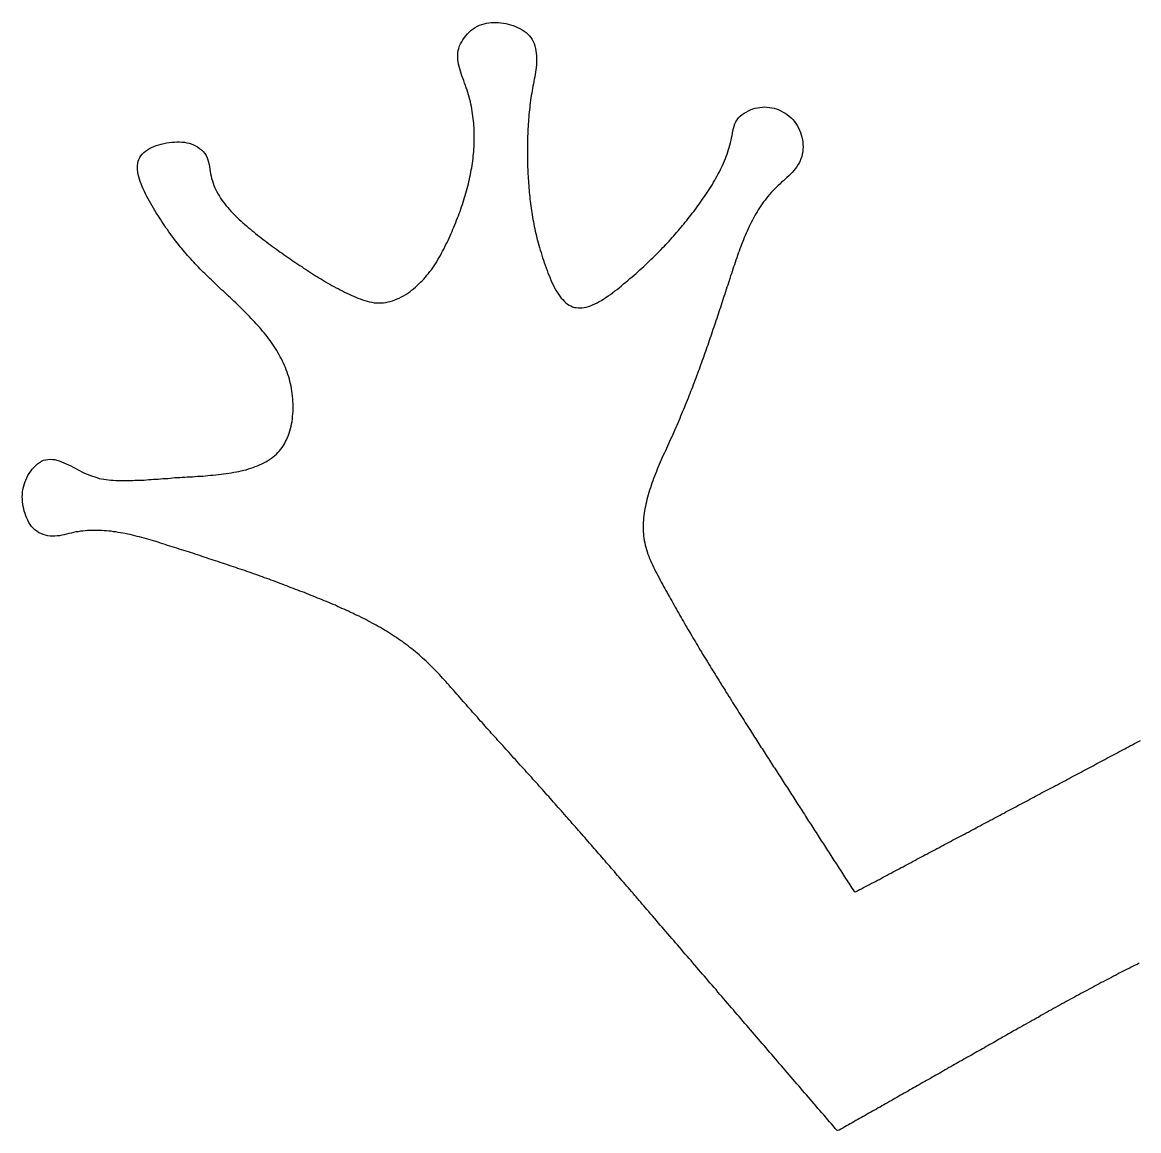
# Model space of a CAD drawing. Extents: x 63 to 788, y 423 to 1014.
# Drawn here: x 507.777 to 512.545, y 823.827 to 828.559 of the extents above; entities that cross this region are included whole.
import ezdxf

# ---------------------------------------------------------------- set-up
doc = ezdxf.new("R2010")
doc.units = 0
doc.header["$MEASUREMENT"] = 0
doc.layers.add('LAYER_1', color=7, linetype='CONTINUOUS')

msp = doc.modelspace()

# ---------------------------------------------------------------- linework, layer by layer
at = {"layer": 'LAYER_1', "color": 7}
msp.add_polyline3d([(512.5474, 824.542, 0), (512.5388, 824.537, 0), (512.5303, 824.533, 0), (512.5218, 824.529, 0), (512.5133, 824.525, 0), (512.5048, 824.52, 0), (512.4964, 824.516, 0), (512.4879, 824.512, 0), (512.4795, 824.508, 0), (512.471, 824.503, 0), (512.4626, 824.499, 0), (512.4541, 824.495, 0), (512.4457, 824.49, 0), (512.4371, 824.486, 0), (512.4286, 824.481, 0), (512.4201, 824.477, 0), (512.4115, 824.473, 0), (512.4029, 824.468, 0), (512.3942, 824.463, 0), (512.3856, 824.459, 0), (512.3769, 824.454, 0), (512.3682, 824.45, 0), (512.3595, 824.445, 0), (512.3507, 824.44, 0), (512.342, 824.436, 0), (512.3332, 824.431, 0), (512.3244, 824.426, 0), (512.3156, 824.421, 0), (512.3068, 824.417, 0), (512.2979, 824.412, 0), (512.289, 824.407, 0), (512.2801, 824.402, 0), (512.2712, 824.397, 0), (512.2623, 824.392, 0), (512.2534, 824.388, 0), (512.2445, 824.383, 0), (512.2355, 824.378, 0), (512.2265, 824.373, 0), (512.2176, 824.368, 0), (512.2086, 824.363, 0), (512.1996, 824.358, 0), (512.1906, 824.353, 0), (512.1815, 824.348, 0), (512.1725, 824.343, 0), (512.1635, 824.338, 0), (512.1544, 824.333, 0), (512.1454, 824.328, 0), (512.1363, 824.323, 0), (512.1272, 824.318, 0), (512.1182, 824.312, 0), (512.1091, 824.307, 0), (512.1, 824.302, 0), (512.0909, 824.297, 0), (512.0818, 824.292, 0), (512.0728, 824.287, 0), (512.0637, 824.282, 0), (512.0546, 824.277, 0), (512.0455, 824.272, 0), (512.0373, 824.267, 0), (512.0294, 824.263, 0), (512.0214, 824.258, 0), (512.0135, 824.254, 0), (512.0055, 824.249, 0), (511.9976, 824.245, 0), (511.9896, 824.24, 0), (511.9816, 824.236, 0), (511.9737, 824.231, 0), (511.9657, 824.227, 0), (511.9578, 824.222, 0), (511.9498, 824.217, 0), (511.9419, 824.213, 0), (511.9339, 824.208, 0), (511.926, 824.204, 0), (511.918, 824.199, 0), (511.91, 824.195, 0), (511.9021, 824.19, 0), (511.8941, 824.186, 0), (511.8862, 824.181, 0), (511.8782, 824.177, 0), (511.8703, 824.172, 0), (511.8623, 824.168, 0), (511.8543, 824.163, 0), (511.8464, 824.159, 0), (511.8384, 824.154, 0), (511.8305, 824.15, 0), (511.8225, 824.145, 0), (511.8146, 824.141, 0), (511.8066, 824.136, 0), (511.7986, 824.132, 0), (511.7907, 824.127, 0), (511.7827, 824.123, 0), (511.7748, 824.118, 0), (511.7668, 824.114, 0), (511.7589, 824.109, 0), (511.7509, 824.105, 0), (511.7429, 824.1, 0), (511.735, 824.096, 0), (511.727, 824.091, 0), (511.7191, 824.086, 0), (511.7111, 824.082, 0), (511.7032, 824.077, 0), (511.6952, 824.073, 0), (511.6872, 824.068, 0), (511.6793, 824.064, 0), (511.6713, 824.059, 0), (511.6634, 824.055, 0), (511.6554, 824.05, 0), (511.6475, 824.046, 0), (511.6395, 824.041, 0), (511.6315, 824.037, 0), (511.6236, 824.032, 0), (511.6156, 824.028, 0), (511.6077, 824.023, 0), (511.5997, 824.019, 0), (511.5918, 824.014, 0), (511.5838, 824.01, 0), (511.5758, 824.005, 0), (511.5679, 824.001, 0), (511.5599, 823.996, 0), (511.552, 823.992, 0), (511.544, 823.987, 0), (511.5361, 823.983, 0), (511.5281, 823.978, 0), (511.5201, 823.974, 0), (511.5122, 823.969, 0), (511.5042, 823.965, 0), (511.4963, 823.96, 0), (511.4883, 823.955, 0), (511.4804, 823.951, 0), (511.4724, 823.946, 0), (511.4644, 823.942, 0), (511.4565, 823.937, 0), (511.4485, 823.933, 0), (511.4406, 823.928, 0), (511.4326, 823.924, 0), (511.4247, 823.919, 0), (511.4167, 823.915, 0), (511.4087, 823.91, 0), (511.4008, 823.906, 0), (511.3928, 823.901, 0), (511.3849, 823.897, 0), (511.3769, 823.892, 0), (511.369, 823.888, 0), (511.361, 823.883, 0), (511.353, 823.879, 0), (511.3451, 823.874, 0), (511.3371, 823.87, 0), (511.3292, 823.865, 0), (511.3212, 823.861, 0), (511.3133, 823.856, 0), (511.3053, 823.852, 0), (511.2973, 823.847, 0), (511.2894, 823.843, 0), (511.2814, 823.838, 0), (511.2735, 823.834, 0), (511.2655, 823.829, 0), (511.2575, 823.827, 0), (511.2493, 823.836, 0), (511.2411, 823.846, 0), (511.2329, 823.856, 0), (511.2246, 823.865, 0), (511.2164, 823.875, 0), (511.2082, 823.884, 0), (511.2, 823.894, 0), (511.1918, 823.903, 0), (511.1836, 823.913, 0), (511.1753, 823.922, 0), (511.1671, 823.932, 0), (511.1589, 823.942, 0), (511.1507, 823.951, 0), (511.1425, 823.961, 0), (511.1343, 823.97, 0), (511.126, 823.98, 0), (511.1178, 823.989, 0), (511.1096, 823.999, 0), (511.1014, 824.008, 0), (511.0932, 824.018, 0), (511.0849, 824.027, 0), (511.0767, 824.037, 0), (511.0685, 824.047, 0), (511.0603, 824.056, 0), (511.0521, 824.066, 0), (511.0439, 824.075, 0), (511.0356, 824.085, 0), (511.0274, 824.094, 0), (511.0192, 824.104, 0), (511.011, 824.113, 0), (511.0028, 824.123, 0), (510.9946, 824.133, 0), (510.9863, 824.142, 0), (510.9781, 824.152, 0), (510.9699, 824.161, 0), (510.9617, 824.171, 0), (510.9535, 824.18, 0), (510.9452, 824.19, 0), (510.937, 824.199, 0), (510.9288, 824.209, 0), (510.9206, 824.218, 0), (510.9124, 824.228, 0), (510.9042, 824.238, 0), (510.8959, 824.247, 0), (510.8877, 824.257, 0), (510.8795, 824.266, 0), (510.8713, 824.276, 0), (510.8631, 824.285, 0), (510.8549, 824.295, 0), (510.8466, 824.304, 0), (510.8384, 824.314, 0), (510.8302, 824.323, 0), (510.822, 824.333, 0), (510.8138, 824.343, 0), (510.8055, 824.352, 0), (510.7973, 824.362, 0), (510.7891, 824.371, 0), (510.7809, 824.381, 0), (510.7727, 824.39, 0), (510.7645, 824.4, 0), (510.7562, 824.409, 0), (510.748, 824.419, 0), (510.7398, 824.429, 0), (510.7316, 824.438, 0), (510.7234, 824.448, 0), (510.7152, 824.457, 0), (510.7069, 824.467, 0), (510.6987, 824.476, 0), (510.6905, 824.486, 0), (510.6823, 824.495, 0), (510.6741, 824.505, 0), (510.6658, 824.514, 0), (510.6576, 824.524, 0), (510.6494, 824.534, 0), (510.6412, 824.543, 0), (510.633, 824.553, 0), (510.6248, 824.562, 0), (510.6165, 824.572, 0), (510.6083, 824.581, 0), (510.6001, 824.591, 0), (510.5919, 824.6, 0), (510.5837, 824.61, 0), (510.5755, 824.62, 0), (510.5672, 824.629, 0), (510.559, 824.639, 0), (510.5508, 824.648, 0), (510.5426, 824.658, 0), (510.5344, 824.667, 0), (510.5261, 824.677, 0), (510.5179, 824.686, 0), (510.5097, 824.696, 0), (510.5015, 824.705, 0), (510.4933, 824.715, 0), (510.4851, 824.725, 0), (510.4768, 824.734, 0), (510.4686, 824.744, 0), (510.4604, 824.753, 0), (510.4522, 824.763, 0), (510.4448, 824.771, 0), (510.4382, 824.779, 0), (510.4315, 824.787, 0), (510.4249, 824.794, 0), (510.4183, 824.802, 0), (510.4117, 824.81, 0), (510.4051, 824.818, 0), (510.3984, 824.825, 0), (510.3918, 824.833, 0), (510.3852, 824.841, 0), (510.3786, 824.848, 0), (510.372, 824.856, 0), (510.3654, 824.864, 0), (510.3587, 824.871, 0), (510.3521, 824.879, 0), (510.3455, 824.887, 0), (510.3389, 824.894, 0), (510.3322, 824.902, 0), (510.3256, 824.91, 0), (510.319, 824.917, 0), (510.3124, 824.925, 0), (510.3057, 824.933, 0), (510.2991, 824.94, 0), (510.2925, 824.948, 0), (510.2858, 824.956, 0), (510.2792, 824.963, 0), (510.2726, 824.971, 0), (510.2659, 824.979, 0), (510.2593, 824.986, 0), (510.2526, 824.994, 0), (510.246, 825.002, 0), (510.2393, 825.009, 0), (510.2327, 825.017, 0), (510.226, 825.025, 0), (510.2194, 825.032, 0), (510.2127, 825.04, 0), (510.2061, 825.048, 0), (510.1994, 825.055, 0), (510.1928, 825.063, 0), (510.1861, 825.07, 0), (510.1794, 825.078, 0), (510.1728, 825.086, 0), (510.1661, 825.093, 0), (510.1594, 825.101, 0), (510.1528, 825.109, 0), (510.1461, 825.116, 0), (510.1394, 825.124, 0), (510.1327, 825.131, 0), (510.126, 825.139, 0), (510.1193, 825.147, 0), (510.1126, 825.154, 0), (510.1059, 825.162, 0), (510.0992, 825.169, 0), (510.0925, 825.177, 0), (510.0858, 825.185, 0), (510.0791, 825.192, 0), (510.0724, 825.2, 0), (510.0657, 825.207, 0), (510.059, 825.215, 0), (510.0523, 825.223, 0), (510.0455, 825.23, 0), (510.0388, 825.238, 0), (510.0321, 825.245, 0), (510.0253, 825.253, 0), (510.0186, 825.26, 0), (510.0118, 825.268, 0), (510.0051, 825.275, 0), (509.9983, 825.283, 0), (509.9916, 825.29, 0), (509.9848, 825.298, 0), (509.9781, 825.306, 0), (509.9713, 825.313, 0), (509.9645, 825.321, 0), (509.9578, 825.328, 0), (509.951, 825.336, 0), (509.9442, 825.343, 0), (509.9374, 825.351, 0), (509.9307, 825.358, 0), (509.9239, 825.366, 0), (509.9171, 825.373, 0), (509.9103, 825.381, 0), (509.9035, 825.388, 0), (509.8967, 825.396, 0), (509.8899, 825.403, 0), (509.8832, 825.411, 0), (509.8764, 825.418, 0), (509.8696, 825.426, 0), (509.8628, 825.433, 0), (509.856, 825.441, 0), (509.8492, 825.448, 0), (509.8424, 825.456, 0), (509.8356, 825.463, 0), (509.8288, 825.471, 0), (509.822, 825.478, 0), (509.8153, 825.486, 0), (509.8085, 825.493, 0), (509.8017, 825.501, 0), (509.7949, 825.508, 0), (509.7881, 825.516, 0), (509.7814, 825.523, 0), (509.7746, 825.531, 0), (509.7678, 825.539, 0), (509.761, 825.546, 0), (509.7543, 825.554, 0), (509.7475, 825.561, 0), (509.7407, 825.569, 0), (509.734, 825.576, 0), (509.7272, 825.584, 0), (509.7205, 825.592, 0), (509.7137, 825.599, 0), (509.707, 825.607, 0), (509.7002, 825.614, 0), (509.6935, 825.622, 0), (509.6868, 825.63, 0), (509.68, 825.637, 0), (509.6733, 825.645, 0), (509.6666, 825.652, 0), (509.6599, 825.66, 0), (509.6532, 825.668, 0), (509.6464, 825.675, 0), (509.6397, 825.683, 0), (509.633, 825.691, 0), (509.6263, 825.698, 0), (509.6196, 825.706, 0), (509.6128, 825.714, 0), (509.6061, 825.721, 0), (509.5993, 825.729, 0), (509.5925, 825.736, 0), (509.5857, 825.744, 0), (509.5788, 825.752, 0), (509.572, 825.759, 0), (509.5651, 825.766, 0), (509.5581, 825.774, 0), (509.5512, 825.781, 0), (509.5441, 825.789, 0), (509.5371, 825.796, 0), (509.53, 825.803, 0), (509.5228, 825.81, 0), (509.5156, 825.817, 0), (509.5084, 825.824, 0), (509.5011, 825.831, 0), (509.4937, 825.838, 0), (509.4862, 825.845, 0), (509.4787, 825.852, 0), (509.4712, 825.858, 0), (509.4635, 825.865, 0), (509.4558, 825.871, 0), (509.448, 825.878, 0), (509.4402, 825.884, 0), (509.4323, 825.89, 0), (509.4243, 825.897, 0), (509.4162, 825.903, 0), (509.4081, 825.909, 0), (509.3999, 825.915, 0), (509.3916, 825.92, 0), (509.3833, 825.926, 0), (509.375, 825.932, 0), (509.3665, 825.937, 0), (509.3581, 825.943, 0), (509.3495, 825.948, 0), (509.3409, 825.954, 0), (509.3323, 825.959, 0), (509.3236, 825.964, 0), (509.3149, 825.969, 0), (509.3061, 825.975, 0), (509.2973, 825.98, 0), (509.2884, 825.985, 0), (509.2795, 825.99, 0), (509.2705, 825.994, 0), (509.2615, 825.999, 0), (509.2525, 826.004, 0), (509.2434, 826.009, 0), (509.2343, 826.013, 0), (509.2252, 826.018, 0), (509.2161, 826.023, 0), (509.2069, 826.027, 0), (509.1976, 826.031, 0), (509.1884, 826.036, 0), (509.1791, 826.04, 0), (509.1698, 826.045, 0), (509.1605, 826.049, 0), (509.1512, 826.053, 0), (509.1418, 826.057, 0), (509.1325, 826.061, 0), (509.1231, 826.065, 0), (509.1137, 826.07, 0), (509.1043, 826.074, 0), (509.0949, 826.078, 0), (509.0854, 826.082, 0), (509.076, 826.086, 0), (509.0665, 826.089, 0), (509.0571, 826.093, 0), (509.0476, 826.097, 0), (509.0382, 826.101, 0), (509.0287, 826.105, 0), (509.0193, 826.109, 0), (509.0098, 826.112, 0), (509.0004, 826.116, 0), (508.991, 826.12, 0), (508.9815, 826.124, 0), (508.9721, 826.127, 0), (508.9626, 826.131, 0), (508.9532, 826.135, 0), (508.9438, 826.138, 0), (508.9343, 826.142, 0), (508.9249, 826.145, 0), (508.9155, 826.149, 0), (508.906, 826.153, 0), (508.8966, 826.156, 0), (508.8872, 826.16, 0), (508.8777, 826.163, 0), (508.8683, 826.167, 0), (508.8589, 826.17, 0), (508.8494, 826.174, 0), (508.84, 826.177, 0), (508.8305, 826.181, 0), (508.8211, 826.184, 0), (508.8116, 826.187, 0), (508.8022, 826.191, 0), (508.7927, 826.194, 0), (508.7833, 826.198, 0), (508.7738, 826.201, 0), (508.7643, 826.204, 0), (508.7548, 826.208, 0), (508.7454, 826.211, 0), (508.7359, 826.214, 0), (508.7264, 826.218, 0), (508.7169, 826.221, 0), (508.7074, 826.224, 0), (508.6978, 826.227, 0), (508.6883, 826.231, 0), (508.6788, 826.234, 0), (508.6692, 826.237, 0), (508.6597, 826.24, 0), (508.6501, 826.244, 0), (508.6405, 826.247, 0), (508.631, 826.25, 0), (508.6214, 826.253, 0), (508.6118, 826.257, 0), (508.6022, 826.26, 0), (508.5925, 826.263, 0), (508.5829, 826.266, 0), (508.5732, 826.269, 0), (508.5636, 826.273, 0), (508.5539, 826.276, 0), (508.5442, 826.279, 0), (508.5345, 826.282, 0), (508.5248, 826.285, 0), (508.5151, 826.288, 0), (508.5054, 826.292, 0), (508.4956, 826.295, 0), (508.4858, 826.298, 0), (508.4761, 826.301, 0), (508.4663, 826.304, 0), (508.4564, 826.307, 0), (508.4466, 826.31, 0), (508.4368, 826.314, 0), (508.4269, 826.317, 0), (508.417, 826.32, 0), (508.4071, 826.323, 0), (508.3972, 826.326, 0), (508.3873, 826.329, 0), (508.3773, 826.332, 0), (508.3674, 826.336, 0), (508.3574, 826.339, 0), (508.3474, 826.342, 0), (508.3374, 826.345, 0), (508.3274, 826.348, 0), (508.3173, 826.351, 0), (508.3073, 826.354, 0), (508.2972, 826.356, 0), (508.2872, 826.359, 0), (508.2771, 826.362, 0), (508.2671, 826.364, 0), (508.257, 826.367, 0), (508.2469, 826.369, 0), (508.2368, 826.372, 0), (508.2267, 826.374, 0), (508.2166, 826.376, 0), (508.2065, 826.378, 0), (508.1964, 826.38, 0), (508.1863, 826.381, 0), (508.1762, 826.383, 0), (508.1661, 826.384, 0), (508.1561, 826.386, 0), (508.146, 826.387, 0), (508.1359, 826.388, 0), (508.1258, 826.388, 0), (508.1157, 826.389, 0), (508.1057, 826.39, 0), (508.0956, 826.39, 0), (508.0855, 826.39, 0), (508.0755, 826.39, 0), (508.0655, 826.389, 0), (508.0554, 826.389, 0), (508.0454, 826.388, 0), (508.0354, 826.387, 0), (508.0254, 826.386, 0), (508.0155, 826.384, 0), (508.0055, 826.383, 0), (507.9955, 826.381, 0), (507.9856, 826.378, 0), (507.9757, 826.376, 0), (507.9658, 826.374, 0), (507.9558, 826.371, 0), (507.9459, 826.369, 0), (507.9359, 826.367, 0), (507.9259, 826.366, 0), (507.9158, 826.365, 0), (507.9056, 826.365, 0), (507.8954, 826.365, 0), (507.8852, 826.367, 0), (507.8751, 826.369, 0), (507.8652, 826.372, 0), (507.8556, 826.376, 0), (507.8465, 826.38, 0), (507.8379, 826.386, 0), (507.8299, 826.392, 0), (507.8227, 826.399, 0), (507.8161, 826.407, 0), (507.8101, 826.415, 0), (507.8047, 826.424, 0), (507.7999, 826.433, 0), (507.7955, 826.442, 0), (507.7916, 826.452, 0), (507.7881, 826.462, 0), (507.785, 826.472, 0), (507.7824, 826.482, 0), (507.7803, 826.492, 0), (507.7786, 826.502, 0), (507.7774, 826.512, 0), (507.7767, 826.523, 0), (507.7766, 826.533, 0), (507.7769, 826.543, 0), (507.7779, 826.553, 0), (507.7793, 826.564, 0), (507.7814, 826.574, 0), (507.784, 826.584, 0), (507.7873, 826.594, 0), (507.7912, 826.604, 0), (507.7957, 826.614, 0), (507.8007, 826.624, 0), (507.8064, 826.633, 0), (507.8126, 826.643, 0), (507.8193, 826.651, 0), (507.8264, 826.659, 0), (507.8339, 826.667, 0), (507.8419, 826.674, 0), (507.8501, 826.68, 0), (507.8587, 826.685, 0), (507.8676, 826.689, 0), (507.8767, 826.691, 0), (507.886, 826.693, 0), (507.8954, 826.694, 0), (507.9051, 826.693, 0), (507.9148, 826.692, 0), (507.9246, 826.689, 0), (507.9345, 826.687, 0), (507.9444, 826.683, 0), (507.9543, 826.679, 0), (507.9642, 826.674, 0), (507.974, 826.67, 0), (507.9838, 826.665, 0), (507.9934, 826.66, 0), (508.0029, 826.655, 0), (508.0123, 826.65, 0), (508.0215, 826.645, 0), (508.0307, 826.64, 0), (508.0398, 826.636, 0), (508.049, 826.632, 0), (508.0581, 826.628, 0), (508.0673, 826.624, 0), (508.0766, 826.621, 0), (508.086, 826.618, 0), (508.0955, 826.615, 0), (508.1052, 826.612, 0), (508.115, 826.61, 0), (508.1249, 826.609, 0), (508.1348, 826.607, 0), (508.1449, 826.606, 0), (508.1551, 826.605, 0), (508.1653, 826.604, 0), (508.1755, 826.603, 0), (508.1858, 826.603, 0), (508.1961, 826.603, 0), (508.2064, 826.603, 0), (508.2167, 826.603, 0), (508.227, 826.603, 0), (508.2372, 826.603, 0), (508.2474, 826.603, 0), (508.2575, 826.604, 0), (508.2676, 826.604, 0), (508.2776, 826.604, 0), (508.2876, 826.605, 0), (508.2976, 826.605, 0), (508.3076, 826.606, 0), (508.3175, 826.607, 0), (508.3274, 826.607, 0), (508.3374, 826.608, 0), (508.3473, 826.609, 0), (508.3573, 826.609, 0), (508.3673, 826.61, 0), (508.3773, 826.611, 0), (508.3874, 826.612, 0), (508.3975, 826.612, 0), (508.4077, 826.613, 0), (508.4179, 826.614, 0), (508.4282, 826.615, 0), (508.4386, 826.615, 0), (508.4491, 826.616, 0), (508.4597, 826.617, 0), (508.4704, 826.617, 0), (508.4811, 826.618, 0), (508.492, 826.619, 0), (508.5029, 826.619, 0), (508.514, 826.62, 0), (508.525, 826.621, 0), (508.5361, 826.622, 0), (508.5473, 826.622, 0), (508.5585, 826.623, 0), (508.5696, 826.624, 0), (508.5808, 826.625, 0), (508.592, 826.626, 0), (508.6032, 826.627, 0), (508.6143, 826.628, 0), (508.6255, 826.63, 0), (508.6365, 826.631, 0), (508.6475, 826.633, 0), (508.6585, 826.634, 0), (508.6693, 826.636, 0), (508.6801, 826.638, 0), (508.6908, 826.64, 0), (508.7014, 826.642, 0), (508.7118, 826.644, 0), (508.7222, 826.647, 0), (508.7324, 826.649, 0), (508.7424, 826.652, 0), (508.7523, 826.655, 0), (508.762, 826.659, 0), (508.7716, 826.662, 0), (508.7809, 826.666, 0), (508.7901, 826.67, 0), (508.799, 826.674, 0), (508.8078, 826.678, 0), (508.8162, 826.683, 0), (508.8245, 826.687, 0), (508.8325, 826.693, 0), (508.8403, 826.698, 0), (508.8477, 826.704, 0), (508.8549, 826.71, 0), (508.8618, 826.716, 0), (508.8684, 826.722, 0), (508.8747, 826.729, 0), (508.8807, 826.737, 0), (508.8863, 826.744, 0), (508.8916, 826.752, 0), (508.8966, 826.76, 0), (508.9012, 826.769, 0), (508.9055, 826.777, 0), (508.9095, 826.786, 0), (508.9132, 826.796, 0), (508.9165, 826.805, 0), (508.9196, 826.815, 0), (508.9223, 826.825, 0), (508.9247, 826.835, 0), (508.9268, 826.845, 0), (508.9286, 826.855, 0), (508.9302, 826.866, 0), (508.9314, 826.876, 0), (508.9323, 826.887, 0), (508.933, 826.898, 0), (508.9334, 826.909, 0), (508.9335, 826.919, 0), (508.9333, 826.93, 0), (508.9328, 826.941, 0), (508.9321, 826.952, 0), (508.9312, 826.963, 0), (508.9299, 826.974, 0), (508.9284, 826.984, 0), (508.9267, 826.995, 0), (508.9247, 827.005, 0), (508.9225, 827.016, 0), (508.92, 827.026, 0), (508.9173, 827.036, 0), (508.9144, 827.046, 0), (508.9112, 827.056, 0), (508.9078, 827.066, 0), (508.9042, 827.075, 0), (508.9004, 827.085, 0), (508.8964, 827.094, 0), (508.8923, 827.104, 0), (508.8879, 827.113, 0), (508.8833, 827.122, 0), (508.8786, 827.131, 0), (508.8737, 827.14, 0), (508.8686, 827.149, 0), (508.8633, 827.158, 0), (508.8579, 827.167, 0), (508.8524, 827.175, 0), (508.8467, 827.184, 0), (508.8408, 827.192, 0), (508.8349, 827.201, 0), (508.8287, 827.209, 0), (508.8225, 827.217, 0), (508.8162, 827.225, 0), (508.8097, 827.233, 0), (508.8032, 827.241, 0), (508.7965, 827.249, 0), (508.7897, 827.257, 0), (508.7829, 827.265, 0), (508.7759, 827.272, 0), (508.7689, 827.28, 0), (508.7618, 827.288, 0), (508.7547, 827.295, 0), (508.7475, 827.303, 0), (508.7402, 827.31, 0), (508.7329, 827.318, 0), (508.7255, 827.325, 0), (508.7181, 827.332, 0), (508.7106, 827.34, 0), (508.7032, 827.347, 0), (508.6956, 827.354, 0), (508.6881, 827.361, 0), (508.6806, 827.368, 0), (508.6731, 827.375, 0), (508.6655, 827.383, 0), (508.658, 827.39, 0), (508.6504, 827.397, 0), (508.6429, 827.404, 0), (508.6354, 827.411, 0), (508.628, 827.417, 0), (508.6205, 827.424, 0), (508.6131, 827.431, 0), (508.6058, 827.438, 0), (508.5985, 827.445, 0), (508.5912, 827.452, 0), (508.584, 827.459, 0), (508.5769, 827.466, 0), (508.5698, 827.473, 0), (508.5628, 827.48, 0), (508.5558, 827.486, 0), (508.5489, 827.493, 0), (508.542, 827.5, 0), (508.5353, 827.507, 0), (508.5285, 827.514, 0), (508.5218, 827.521, 0), (508.5152, 827.528, 0), (508.5086, 827.535, 0), (508.502, 827.542, 0), (508.4955, 827.55, 0), (508.489, 827.557, 0), (508.4826, 827.564, 0), (508.4762, 827.571, 0), (508.4699, 827.579, 0), (508.4636, 827.586, 0), (508.4573, 827.594, 0), (508.4511, 827.601, 0), (508.4449, 827.609, 0), (508.4387, 827.617, 0), (508.4325, 827.624, 0), (508.4264, 827.632, 0), (508.4204, 827.64, 0), (508.4143, 827.649, 0), (508.4083, 827.657, 0), (508.4023, 827.665, 0), (508.3963, 827.674, 0), (508.3903, 827.682, 0), (508.3844, 827.691, 0), (508.3784, 827.7, 0), (508.3725, 827.709, 0), (508.3666, 827.718, 0), (508.3608, 827.727, 0), (508.3549, 827.736, 0), (508.349, 827.746, 0), (508.3432, 827.755, 0), (508.3374, 827.765, 0), (508.3315, 827.775, 0), (508.3257, 827.785, 0), (508.3199, 827.795, 0), (508.3142, 827.806, 0), (508.3086, 827.816, 0), (508.3031, 827.827, 0), (508.2979, 827.837, 0), (508.2929, 827.848, 0), (508.2882, 827.858, 0), (508.2839, 827.869, 0), (508.28, 827.879, 0), (508.2766, 827.89, 0), (508.2737, 827.9, 0), (508.2713, 827.91, 0), (508.2695, 827.92, 0), (508.2684, 827.93, 0), (508.268, 827.939, 0), (508.2683, 827.948, 0), (508.2695, 827.957, 0), (508.2715, 827.966, 0), (508.2744, 827.974, 0), (508.2782, 827.982, 0), (508.2831, 827.989, 0), (508.2888, 827.996, 0), (508.2954, 828.003, 0), (508.3028, 828.009, 0), (508.3109, 828.014, 0), (508.3196, 828.02, 0), (508.3289, 828.024, 0), (508.3386, 828.029, 0), (508.3488, 828.033, 0), (508.3594, 828.036, 0), (508.3702, 828.039, 0), (508.3813, 828.042, 0), (508.3924, 828.044, 0), (508.4037, 828.046, 0), (508.4149, 828.047, 0), (508.4261, 828.048, 0), (508.4371, 828.049, 0), (508.4479, 828.049, 0), (508.4584, 828.048, 0), (508.4687, 828.047, 0), (508.4788, 828.045, 0), (508.4886, 828.043, 0), (508.4982, 828.04, 0), (508.5075, 828.036, 0), (508.5166, 828.032, 0), (508.5254, 828.027, 0), (508.5338, 828.021, 0), (508.5418, 828.014, 0), (508.5491, 828.007, 0), (508.5556, 827.999, 0), (508.5613, 827.99, 0), (508.5659, 827.981, 0), (508.5696, 827.972, 0), (508.5723, 827.962, 0), (508.5745, 827.952, 0), (508.5762, 827.942, 0), (508.5777, 827.932, 0), (508.5792, 827.922, 0), (508.5809, 827.912, 0), (508.5829, 827.902, 0), (508.5854, 827.892, 0), (508.5883, 827.882, 0), (508.5915, 827.872, 0), (508.5952, 827.863, 0), (508.5992, 827.853, 0), (508.6035, 827.844, 0), (508.6081, 827.835, 0), (508.613, 827.826, 0), (508.6182, 827.817, 0), (508.6236, 827.809, 0), (508.6293, 827.8, 0), (508.6352, 827.792, 0), (508.6412, 827.784, 0), (508.6475, 827.776, 0), (508.654, 827.768, 0), (508.6606, 827.761, 0), (508.6674, 827.753, 0), (508.6743, 827.746, 0), (508.6814, 827.738, 0), (508.6886, 827.731, 0), (508.6959, 827.724, 0), (508.7033, 827.717, 0), (508.7108, 827.71, 0), (508.7184, 827.703, 0), (508.7261, 827.697, 0), (508.7338, 827.69, 0), (508.7416, 827.683, 0), (508.7495, 827.677, 0), (508.7574, 827.67, 0), (508.7653, 827.664, 0), (508.7732, 827.658, 0), (508.7812, 827.651, 0), (508.7892, 827.645, 0), (508.7972, 827.639, 0), (508.8052, 827.632, 0), (508.8133, 827.626, 0), (508.8214, 827.62, 0), (508.8296, 827.614, 0), (508.8377, 827.608, 0), (508.8459, 827.602, 0), (508.8541, 827.596, 0), (508.8623, 827.59, 0), (508.8705, 827.584, 0), (508.8787, 827.578, 0), (508.887, 827.573, 0), (508.8952, 827.567, 0), (508.9035, 827.561, 0), (508.9118, 827.555, 0), (508.9201, 827.549, 0), (508.9284, 827.544, 0), (508.9367, 827.538, 0), (508.945, 827.532, 0), (508.9533, 827.527, 0), (508.9617, 827.521, 0), (508.97, 827.516, 0), (508.9784, 827.51, 0), (508.9867, 827.505, 0), (508.9952, 827.499, 0), (509.0036, 827.494, 0), (509.0121, 827.488, 0), (509.0205, 827.483, 0), (509.0291, 827.477, 0), (509.0376, 827.472, 0), (509.0462, 827.467, 0), (509.0549, 827.462, 0), (509.0635, 827.457, 0), (509.0723, 827.451, 0), (509.0811, 827.446, 0), (509.0899, 827.441, 0), (509.0988, 827.436, 0), (509.1077, 827.431, 0), (509.1167, 827.426, 0), (509.1258, 827.422, 0), (509.1349, 827.417, 0), (509.1441, 827.412, 0), (509.1533, 827.407, 0), (509.1627, 827.403, 0), (509.1721, 827.398, 0), (509.1816, 827.394, 0), (509.1911, 827.39, 0), (509.2008, 827.385, 0), (509.2104, 827.381, 0), (509.2202, 827.378, 0), (509.2299, 827.374, 0), (509.2398, 827.371, 0), (509.2496, 827.368, 0), (509.2595, 827.366, 0), (509.2694, 827.364, 0), (509.2793, 827.362, 0), (509.2892, 827.361, 0), (509.2992, 827.361, 0), (509.3091, 827.361, 0), (509.319, 827.362, 0), (509.3289, 827.363, 0), (509.3388, 827.365, 0), (509.3486, 827.367, 0), (509.3583, 827.37, 0), (509.368, 827.374, 0), (509.3775, 827.378, 0), (509.3869, 827.382, 0), (509.3962, 827.387, 0), (509.4053, 827.392, 0), (509.4142, 827.397, 0), (509.4229, 827.403, 0), (509.4315, 827.409, 0), (509.4397, 827.415, 0), (509.4478, 827.421, 0), (509.4557, 827.428, 0), (509.4633, 827.435, 0), (509.4708, 827.442, 0), (509.478, 827.449, 0), (509.4851, 827.456, 0), (509.492, 827.463, 0), (509.4987, 827.471, 0), (509.5052, 827.479, 0), (509.5116, 827.487, 0), (509.5178, 827.495, 0), (509.5238, 827.503, 0), (509.5297, 827.511, 0), (509.5355, 827.52, 0), (509.5411, 827.528, 0), (509.5466, 827.537, 0), (509.5519, 827.546, 0), (509.5571, 827.555, 0), (509.5622, 827.564, 0), (509.5672, 827.573, 0), (509.5721, 827.582, 0), (509.5769, 827.591, 0), (509.5816, 827.6, 0), (509.5861, 827.61, 0), (509.5907, 827.619, 0), (509.5951, 827.628, 0), (509.5994, 827.638, 0), (509.6037, 827.647, 0), (509.6079, 827.657, 0), (509.6121, 827.666, 0), (509.6162, 827.676, 0), (509.6202, 827.685, 0), (509.6242, 827.695, 0), (509.6281, 827.704, 0), (509.6319, 827.714, 0), (509.6357, 827.724, 0), (509.6393, 827.733, 0), (509.643, 827.743, 0), (509.6465, 827.752, 0), (509.6499, 827.762, 0), (509.6533, 827.772, 0), (509.6566, 827.781, 0), (509.6598, 827.791, 0), (509.6629, 827.801, 0), (509.6659, 827.811, 0), (509.6688, 827.82, 0), (509.6717, 827.83, 0), (509.6744, 827.84, 0), (509.677, 827.85, 0), (509.6796, 827.859, 0), (509.6821, 827.869, 0), (509.6844, 827.879, 0), (509.6866, 827.889, 0), (509.6888, 827.899, 0), (509.6908, 827.909, 0), (509.6928, 827.919, 0), (509.6946, 827.929, 0), (509.6963, 827.938, 0), (509.6979, 827.948, 0), (509.6993, 827.958, 0), (509.7007, 827.968, 0), (509.7019, 827.978, 0), (509.7031, 827.988, 0), (509.7041, 827.998, 0), (509.7049, 828.008, 0), (509.7057, 828.018, 0), (509.7063, 828.028, 0), (509.7068, 828.038, 0), (509.7071, 828.048, 0), (509.7073, 828.058, 0), (509.7074, 828.068, 0), (509.7074, 828.078, 0), (509.7071, 828.089, 0), (509.7068, 828.099, 0), (509.7063, 828.109, 0), (509.7056, 828.119, 0), (509.7048, 828.129, 0), (509.7039, 828.139, 0), (509.7028, 828.149, 0), (509.7015, 828.159, 0), (509.7001, 828.169, 0), (509.6985, 828.179, 0), (509.6967, 828.189, 0), (509.6948, 828.2, 0), (509.6927, 828.21, 0), (509.6904, 828.22, 0), (509.6879, 828.23, 0), (509.6853, 828.24, 0), (509.6825, 828.25, 0), (509.6795, 828.26, 0), (509.6763, 828.27, 0), (509.6729, 828.28, 0), (509.6694, 828.29, 0), (509.6657, 828.3, 0), (509.662, 828.31, 0), (509.6583, 828.32, 0), (509.6547, 828.33, 0), (509.6513, 828.34, 0), (509.648, 828.35, 0), (509.645, 828.36, 0), (509.6424, 828.37, 0), (509.6402, 828.38, 0), (509.6384, 828.39, 0), (509.6372, 828.4, 0), (509.6366, 828.409, 0), (509.6366, 828.419, 0), (509.6374, 828.429, 0), (509.639, 828.439, 0), (509.6414, 828.448, 0), (509.6446, 828.458, 0), (509.6486, 828.467, 0), (509.6534, 828.476, 0), (509.6588, 828.485, 0), (509.6648, 828.494, 0), (509.6714, 828.502, 0), (509.6785, 828.51, 0), (509.6862, 828.518, 0), (509.6942, 828.525, 0), (509.7027, 828.531, 0), (509.7115, 828.537, 0), (509.7206, 828.542, 0), (509.73, 828.547, 0), (509.7396, 828.55, 0), (509.7494, 828.553, 0), (509.7593, 828.556, 0), (509.7694, 828.557, 0), (509.7796, 828.559, 0), (509.7899, 828.559, 0), (509.8003, 828.559, 0), (509.8107, 828.558, 0), (509.8212, 828.557, 0), (509.8316, 828.556, 0), (509.842, 828.554, 0), (509.8523, 828.551, 0), (509.8625, 828.548, 0), (509.8727, 828.545, 0), (509.8826, 828.541, 0), (509.8924, 828.537, 0), (509.902, 828.532, 0), (509.9112, 828.527, 0), (509.92, 828.522, 0), (509.9282, 828.516, 0), (509.9359, 828.509, 0), (509.9429, 828.502, 0), (509.9492, 828.494, 0), (509.9546, 828.486, 0), (509.9592, 828.477, 0), (509.9631, 828.468, 0), (509.9663, 828.458, 0), (509.9688, 828.448, 0), (509.9707, 828.438, 0), (509.9721, 828.428, 0), (509.973, 828.417, 0), (509.9734, 828.407, 0), (509.9734, 828.396, 0), (509.9731, 828.386, 0), (509.9724, 828.376, 0), (509.9715, 828.366, 0), (509.9703, 828.356, 0), (509.9688, 828.346, 0), (509.9673, 828.336, 0), (509.9655, 828.326, 0), (509.9637, 828.316, 0), (509.9618, 828.306, 0), (509.9599, 828.296, 0), (509.9579, 828.286, 0), (509.9561, 828.276, 0), (509.9543, 828.266, 0), (509.9526, 828.256, 0), (509.9509, 828.246, 0), (509.9494, 828.236, 0), (509.9479, 828.226, 0), (509.9465, 828.216, 0), (509.9452, 828.206, 0), (509.944, 828.195, 0), (509.9429, 828.185, 0), (509.9418, 828.175, 0), (509.9408, 828.165, 0), (509.9398, 828.155, 0), (509.939, 828.144, 0), (509.9382, 828.134, 0), (509.9375, 828.124, 0), (509.9368, 828.114, 0), (509.9362, 828.104, 0), (509.9357, 828.093, 0), (509.9353, 828.083, 0), (509.9349, 828.073, 0), (509.9346, 828.063, 0), (509.9343, 828.052, 0), (509.9341, 828.042, 0), (509.934, 828.032, 0), (509.9339, 828.022, 0), (509.9339, 828.012, 0), (509.9339, 828.002, 0), (509.934, 827.991, 0), (509.9341, 827.981, 0), (509.9343, 827.971, 0), (509.9345, 827.961, 0), (509.9348, 827.951, 0), (509.9352, 827.941, 0), (509.9356, 827.931, 0), (509.936, 827.921, 0), (509.9365, 827.911, 0), (509.937, 827.902, 0), (509.9376, 827.892, 0), (509.9382, 827.882, 0), (509.9388, 827.872, 0), (509.9396, 827.862, 0), (509.9403, 827.853, 0), (509.9411, 827.843, 0), (509.942, 827.833, 0), (509.9429, 827.824, 0), (509.9439, 827.814, 0), (509.945, 827.804, 0), (509.9461, 827.795, 0), (509.9473, 827.785, 0), (509.9486, 827.776, 0), (509.9499, 827.766, 0), (509.9513, 827.756, 0), (509.9528, 827.747, 0), (509.9544, 827.737, 0), (509.9561, 827.727, 0), (509.9578, 827.717, 0), (509.9596, 827.708, 0), (509.9615, 827.698, 0), (509.9635, 827.688, 0), (509.9656, 827.678, 0), (509.9678, 827.668, 0), (509.9701, 827.658, 0), (509.9725, 827.648, 0), (509.975, 827.638, 0), (509.9776, 827.628, 0), (509.9803, 827.617, 0), (509.9831, 827.607, 0), (509.9861, 827.597, 0), (509.9891, 827.586, 0), (509.9923, 827.576, 0), (509.9956, 827.565, 0), (509.999, 827.554, 0), (510.0025, 827.543, 0), (510.0061, 827.533, 0), (510.0099, 827.522, 0), (510.0138, 827.511, 0), (510.0179, 827.499, 0), (510.0221, 827.488, 0), (510.0264, 827.478, 0), (510.0309, 827.467, 0), (510.0356, 827.456, 0), (510.0404, 827.446, 0), (510.0454, 827.436, 0), (510.0505, 827.426, 0), (510.0558, 827.416, 0), (510.0613, 827.407, 0), (510.067, 827.398, 0), (510.0729, 827.39, 0), (510.0789, 827.382, 0), (510.0852, 827.375, 0), (510.0917, 827.368, 0), (510.0983, 827.362, 0), (510.1052, 827.356, 0), (510.1123, 827.352, 0), (510.1196, 827.348, 0), (510.1271, 827.345, 0), (510.1348, 827.342, 0), (510.1428, 827.341, 0), (510.151, 827.34, 0), (510.1594, 827.34, 0), (510.1679, 827.34, 0), (510.1766, 827.342, 0), (510.1855, 827.343, 0), (510.1944, 827.346, 0), (510.2035, 827.349, 0), (510.2128, 827.353, 0), (510.2221, 827.357, 0), (510.2315, 827.362, 0), (510.2409, 827.367, 0), (510.2504, 827.372, 0), (510.26, 827.378, 0), (510.2695, 827.384, 0), (510.2791, 827.391, 0), (510.2887, 827.397, 0), (510.2982, 827.404, 0), (510.3077, 827.412, 0), (510.3172, 827.419, 0), (510.3266, 827.426, 0), (510.336, 827.434, 0), (510.3452, 827.442, 0), (510.3543, 827.449, 0), (510.3634, 827.457, 0), (510.3723, 827.465, 0), (510.3811, 827.472, 0), (510.3897, 827.48, 0), (510.3982, 827.487, 0), (510.4066, 827.495, 0), (510.4148, 827.502, 0), (510.423, 827.51, 0), (510.431, 827.517, 0), (510.4389, 827.524, 0), (510.4467, 827.532, 0), (510.4544, 827.539, 0), (510.462, 827.546, 0), (510.4695, 827.553, 0), (510.4769, 827.561, 0), (510.4842, 827.568, 0), (510.4914, 827.575, 0), (510.4985, 827.582, 0), (510.5055, 827.589, 0), (510.5125, 827.597, 0), (510.5193, 827.604, 0), (510.5261, 827.611, 0), (510.5328, 827.618, 0), (510.5395, 827.625, 0), (510.5461, 827.633, 0), (510.5526, 827.64, 0), (510.559, 827.647, 0), (510.5654, 827.654, 0), (510.5717, 827.662, 0), (510.578, 827.669, 0), (510.5842, 827.676, 0), (510.5904, 827.684, 0), (510.5966, 827.691, 0), (510.6026, 827.698, 0), (510.6087, 827.706, 0), (510.6147, 827.713, 0), (510.6207, 827.721, 0), (510.6267, 827.729, 0), (510.6326, 827.736, 0), (510.6385, 827.744, 0), (510.6444, 827.752, 0), (510.6503, 827.759, 0), (510.6561, 827.767, 0), (510.662, 827.775, 0), (510.6678, 827.783, 0), (510.6736, 827.791, 0), (510.6794, 827.8, 0), (510.6852, 827.808, 0), (510.6909, 827.816, 0), (510.6966, 827.824, 0), (510.7022, 827.833, 0), (510.7078, 827.841, 0), (510.7133, 827.85, 0), (510.7187, 827.858, 0), (510.7241, 827.867, 0), (510.7294, 827.876, 0), (510.7346, 827.885, 0), (510.7397, 827.894, 0), (510.7446, 827.903, 0), (510.7495, 827.912, 0), (510.7542, 827.921, 0), (510.7589, 827.93, 0), (510.7634, 827.939, 0), (510.7677, 827.948, 0), (510.7719, 827.958, 0), (510.776, 827.967, 0), (510.7798, 827.977, 0), (510.7836, 827.986, 0), (510.7871, 827.996, 0), (510.7905, 828.006, 0), (510.7936, 828.016, 0), (510.7966, 828.025, 0), (510.7994, 828.035, 0), (510.802, 828.045, 0), (510.8043, 828.056, 0), (510.8065, 828.066, 0), (510.8084, 828.076, 0), (510.8103, 828.086, 0), (510.8122, 828.096, 0), (510.8145, 828.106, 0), (510.8172, 828.116, 0), (510.8206, 828.125, 0), (510.8249, 828.134, 0), (510.8302, 828.143, 0), (510.8364, 828.151, 0), (510.8436, 828.158, 0), (510.8514, 828.165, 0), (510.8598, 828.171, 0), (510.8687, 828.176, 0), (510.878, 828.181, 0), (510.8875, 828.185, 0), (510.8971, 828.189, 0), (510.9069, 828.192, 0), (510.9169, 828.194, 0), (510.927, 828.196, 0), (510.9371, 828.197, 0), (510.9473, 828.198, 0), (510.9575, 828.197, 0), (510.9677, 828.196, 0), (510.9778, 828.194, 0), (510.9879, 828.192, 0), (510.9978, 828.189, 0), (511.0076, 828.185, 0), (511.0171, 828.181, 0), (511.0264, 828.176, 0), (511.0355, 828.171, 0), (511.0441, 828.165, 0), (511.0525, 828.158, 0), (511.0603, 828.151, 0), (511.0678, 828.144, 0), (511.0747, 828.136, 0), (511.0811, 828.127, 0), (511.0869, 828.118, 0), (511.0921, 828.109, 0), (511.0968, 828.099, 0), (511.1007, 828.089, 0), (511.1041, 828.079, 0), (511.1069, 828.069, 0), (511.109, 828.058, 0), (511.1105, 828.048, 0), (511.1113, 828.037, 0), (511.1116, 828.027, 0), (511.1111, 828.016, 0), (511.11, 828.006, 0), (511.1083, 827.996, 0), (511.1059, 827.986, 0), (511.1028, 827.976, 0), (511.0991, 827.967, 0), (511.0947, 827.958, 0), (511.0897, 827.95, 0), (511.0842, 827.941, 0), (511.0782, 827.933, 0), (511.0718, 827.926, 0), (511.065, 827.918, 0), (511.0579, 827.911, 0), (511.0506, 827.904, 0), (511.043, 827.897, 0), (511.0353, 827.89, 0), (511.0276, 827.883, 0), (511.0198, 827.876, 0), (511.012, 827.868, 0), (511.0043, 827.861, 0), (510.9967, 827.854, 0), (510.9893, 827.847, 0), (510.9822, 827.839, 0), (510.9752, 827.832, 0), (510.9684, 827.824, 0), (510.9618, 827.816, 0), (510.9554, 827.808, 0), (510.9491, 827.8, 0), (510.943, 827.792, 0), (510.9371, 827.784, 0), (510.9313, 827.775, 0), (510.9257, 827.767, 0), (510.9202, 827.758, 0), (510.9149, 827.75, 0), (510.9097, 827.741, 0), (510.9047, 827.732, 0), (510.8998, 827.723, 0), (510.895, 827.714, 0), (510.8903, 827.705, 0), (510.8857, 827.696, 0), (510.8813, 827.687, 0), (510.877, 827.678, 0), (510.8727, 827.668, 0), (510.8686, 827.659, 0), (510.8646, 827.649, 0), (510.8606, 827.64, 0), (510.8567, 827.63, 0), (510.8529, 827.621, 0), (510.8492, 827.611, 0), (510.8456, 827.602, 0), (510.842, 827.592, 0), (510.8385, 827.582, 0), (510.835, 827.573, 0), (510.8316, 827.563, 0), (510.8282, 827.553, 0), (510.8249, 827.544, 0), (510.8216, 827.534, 0), (510.8183, 827.524, 0), (510.8151, 827.515, 0), (510.8118, 827.505, 0), (510.8086, 827.495, 0), (510.8054, 827.485, 0), (510.8023, 827.476, 0), (510.7991, 827.466, 0), (510.7959, 827.456, 0), (510.7928, 827.447, 0), (510.7896, 827.437, 0), (510.7865, 827.428, 0), (510.7833, 827.418, 0), (510.7802, 827.408, 0), (510.7771, 827.399, 0), (510.7739, 827.389, 0), (510.7708, 827.38, 0), (510.7677, 827.37, 0), (510.7645, 827.361, 0), (510.7614, 827.351, 0), (510.7583, 827.342, 0), (510.7552, 827.332, 0), (510.752, 827.323, 0), (510.7489, 827.313, 0), (510.7457, 827.304, 0), (510.7426, 827.294, 0), (510.7395, 827.285, 0), (510.7363, 827.275, 0), (510.7331, 827.266, 0), (510.73, 827.257, 0), (510.7268, 827.247, 0), (510.7236, 827.238, 0), (510.7204, 827.228, 0), (510.7172, 827.219, 0), (510.714, 827.209, 0), (510.7108, 827.2, 0), (510.7075, 827.191, 0), (510.7043, 827.181, 0), (510.701, 827.172, 0), (510.6977, 827.162, 0), (510.6944, 827.153, 0), (510.6911, 827.143, 0), (510.6878, 827.134, 0), (510.6844, 827.125, 0), (510.681, 827.115, 0), (510.6777, 827.106, 0), (510.6742, 827.096, 0), (510.6708, 827.087, 0), (510.6674, 827.077, 0), (510.6639, 827.068, 0), (510.6604, 827.059, 0), (510.6569, 827.049, 0), (510.6533, 827.04, 0), (510.6498, 827.03, 0), (510.6462, 827.021, 0), (510.6426, 827.011, 0), (510.6389, 827.002, 0), (510.6352, 826.992, 0), (510.6315, 826.983, 0), (510.6278, 826.973, 0), (510.624, 826.964, 0), (510.6203, 826.954, 0), (510.6164, 826.944, 0), (510.6126, 826.935, 0), (510.6087, 826.925, 0), (510.6048, 826.916, 0), (510.6008, 826.906, 0), (510.5968, 826.897, 0), (510.5928, 826.887, 0), (510.5887, 826.877, 0), (510.5846, 826.868, 0), (510.5805, 826.858, 0), (510.5763, 826.848, 0), (510.5721, 826.838, 0), (510.5678, 826.829, 0), (510.5635, 826.819, 0), (510.5592, 826.809, 0), (510.5548, 826.799, 0), (510.5504, 826.79, 0), (510.5459, 826.78, 0), (510.5415, 826.77, 0), (510.537, 826.76, 0), (510.5325, 826.75, 0), (510.5281, 826.74, 0), (510.5236, 826.73, 0), (510.5191, 826.721, 0), (510.5147, 826.711, 0), (510.5103, 826.701, 0), (510.506, 826.691, 0), (510.5017, 826.681, 0), (510.4974, 826.671, 0), (510.4932, 826.661, 0), (510.4891, 826.651, 0), (510.485, 826.641, 0), (510.481, 826.631, 0), (510.4772, 826.621, 0), (510.4734, 826.611, 0), (510.4697, 826.601, 0), (510.4661, 826.591, 0), (510.4626, 826.581, 0), (510.4593, 826.572, 0), (510.4561, 826.562, 0), (510.453, 826.552, 0), (510.4501, 826.542, 0), (510.4473, 826.532, 0), (510.4447, 826.522, 0), (510.4423, 826.512, 0), (510.44, 826.502, 0), (510.4379, 826.492, 0), (510.436, 826.482, 0), (510.4344, 826.473, 0), (510.4329, 826.463, 0), (510.4316, 826.453, 0), (510.4305, 826.443, 0), (510.4297, 826.433, 0), (510.429, 826.423, 0), (510.4287, 826.414, 0), (510.4286, 826.404, 0), (510.4287, 826.394, 0), (510.4291, 826.385, 0), (510.4297, 826.375, 0), (510.4307, 826.365, 0), (510.4319, 826.356, 0), (510.4334, 826.346, 0), (510.4352, 826.337, 0), (510.4373, 826.327, 0), (510.4397, 826.318, 0), (510.4424, 826.308, 0), (510.4454, 826.299, 0), (510.4487, 826.289, 0), (510.4522, 826.28, 0), (510.4559, 826.27, 0), (510.4599, 826.261, 0), (510.464, 826.252, 0), (510.4683, 826.243, 0), (510.4728, 826.233, 0), (510.4773, 826.224, 0), (510.482, 826.215, 0), (510.4868, 826.206, 0), (510.4916, 826.197, 0), (510.4964, 826.187, 0), (510.5013, 826.178, 0), (510.5062, 826.169, 0), (510.5111, 826.16, 0), (510.516, 826.151, 0), (510.5209, 826.142, 0), (510.5258, 826.133, 0), (510.5307, 826.124, 0), (510.5357, 826.115, 0), (510.5406, 826.106, 0), (510.5456, 826.098, 0), (510.5505, 826.089, 0), (510.5555, 826.08, 0), (510.5604, 826.071, 0), (510.5654, 826.062, 0), (510.5704, 826.053, 0), (510.5754, 826.044, 0), (510.5804, 826.036, 0), (510.5854, 826.027, 0), (510.5904, 826.018, 0), (510.5955, 826.009, 0), (510.6005, 826.001, 0), (510.6056, 825.992, 0), (510.6106, 825.983, 0), (510.6157, 825.975, 0), (510.6208, 825.966, 0), (510.6259, 825.957, 0), (510.631, 825.949, 0), (510.6361, 825.94, 0), (510.6413, 825.931, 0), (510.6464, 825.923, 0), (510.6516, 825.914, 0), (510.6567, 825.905, 0), (510.6619, 825.897, 0), (510.6671, 825.888, 0), (510.6723, 825.879, 0), (510.6775, 825.871, 0), (510.6827, 825.862, 0), (510.688, 825.853, 0), (510.6932, 825.845, 0), (510.6985, 825.836, 0), (510.7037, 825.828, 0), (510.709, 825.819, 0), (510.7143, 825.81, 0), (510.7196, 825.802, 0), (510.7249, 825.793, 0), (510.7302, 825.784, 0), (510.7355, 825.776, 0), (510.7408, 825.767, 0), (510.7462, 825.759, 0), (510.7515, 825.75, 0), (510.7569, 825.741, 0), (510.7622, 825.733, 0), (510.7676, 825.724, 0), (510.773, 825.716, 0), (510.7784, 825.707, 0), (510.7837, 825.698, 0), (510.7891, 825.69, 0), (510.7945, 825.681, 0), (510.7999, 825.673, 0), (510.8053, 825.664, 0), (510.8107, 825.655, 0), (510.8161, 825.647, 0), (510.8216, 825.638, 0), (510.827, 825.63, 0), (510.8324, 825.621, 0), (510.8378, 825.612, 0), (510.8433, 825.604, 0), (510.8487, 825.595, 0), (510.8541, 825.587, 0), (510.8596, 825.578, 0), (510.865, 825.57, 0), (510.8704, 825.561, 0), (510.8759, 825.552, 0), (510.8813, 825.544, 0), (510.8866, 825.536, 0), (510.8911, 825.528, 0), (510.8956, 825.521, 0), (510.9001, 825.514, 0), (510.9046, 825.507, 0), (510.9092, 825.5, 0), (510.9137, 825.493, 0), (510.9182, 825.486, 0), (510.9227, 825.479, 0), (510.9272, 825.472, 0), (510.9318, 825.465, 0), (510.9363, 825.458, 0), (510.9408, 825.451, 0), (510.9453, 825.444, 0), (510.9499, 825.437, 0), (510.9544, 825.43, 0), (510.9589, 825.423, 0), (510.9634, 825.416, 0), (510.9679, 825.409, 0), (510.9725, 825.402, 0), (510.977, 825.395, 0), (510.9815, 825.388, 0), (510.986, 825.381, 0), (510.9905, 825.374, 0), (510.9951, 825.367, 0), (510.9996, 825.36, 0), (511.0041, 825.353, 0), (511.0086, 825.346, 0), (511.0132, 825.339, 0), (511.0177, 825.332, 0), (511.0222, 825.325, 0), (511.0267, 825.318, 0), (511.0312, 825.311, 0), (511.0358, 825.304, 0), (511.0403, 825.297, 0), (511.0448, 825.29, 0), (511.0493, 825.283, 0), (511.0538, 825.276, 0), (511.0584, 825.269, 0), (511.0629, 825.262, 0), (511.0674, 825.255, 0), (511.0719, 825.248, 0), (511.0764, 825.241, 0), (511.081, 825.234, 0), (511.0855, 825.227, 0), (511.09, 825.22, 0), (511.0945, 825.213, 0), (511.0991, 825.206, 0), (511.1036, 825.199, 0), (511.1081, 825.192, 0), (511.1126, 825.185, 0), (511.1171, 825.178, 0), (511.1217, 825.17, 0), (511.1262, 825.163, 0), (511.1307, 825.156, 0), (511.1352, 825.149, 0), (511.1397, 825.142, 0), (511.1443, 825.135, 0), (511.1488, 825.128, 0), (511.1533, 825.121, 0), (511.1578, 825.114, 0), (511.1624, 825.107, 0), (511.1669, 825.1, 0), (511.1714, 825.093, 0), (511.1759, 825.086, 0), (511.1804, 825.079, 0), (511.185, 825.072, 0), (511.1895, 825.065, 0), (511.194, 825.058, 0), (511.1985, 825.051, 0), (511.203, 825.044, 0), (511.2076, 825.037, 0), (511.2121, 825.03, 0), (511.2166, 825.023, 0), (511.2211, 825.016, 0), (511.2257, 825.009, 0), (511.2302, 825.002, 0), (511.2347, 824.995, 0), (511.2392, 824.988, 0), (511.2437, 824.981, 0), (511.2483, 824.974, 0), (511.2528, 824.967, 0), (511.2573, 824.96, 0), (511.2618, 824.953, 0), (511.2663, 824.946, 0), (511.2709, 824.939, 0), (511.2754, 824.932, 0), (511.2799, 824.925, 0), (511.2844, 824.918, 0), (511.289, 824.911, 0), (511.2935, 824.904, 0), (511.298, 824.897, 0), (511.3025, 824.89, 0), (511.307, 824.883, 0), (511.3116, 824.876, 0), (511.3161, 824.869, 0), (511.3206, 824.862, 0), (511.3251, 824.855, 0), (511.3296, 824.848, 0), (511.3362, 824.847, 0), (511.3447, 824.851, 0), (511.3531, 824.856, 0), (511.3616, 824.86, 0), (511.37, 824.865, 0), (511.3785, 824.869, 0), (511.3869, 824.874, 0), (511.3954, 824.878, 0), (511.4038, 824.883, 0), (511.4123, 824.887, 0), (511.4207, 824.891, 0), (511.4292, 824.896, 0), (511.4376, 824.9, 0), (511.4461, 824.905, 0), (511.4545, 824.909, 0), (511.463, 824.914, 0), (511.4714, 824.918, 0), (511.4799, 824.923, 0), (511.4883, 824.927, 0), (511.4968, 824.932, 0), (511.5052, 824.936, 0), (511.5137, 824.941, 0), (511.5221, 824.945, 0), (511.5306, 824.95, 0), (511.539, 824.954, 0), (511.5475, 824.959, 0), (511.5559, 824.963, 0), (511.5644, 824.968, 0), (511.5728, 824.972, 0), (511.5813, 824.977, 0), (511.5897, 824.981, 0), (511.5982, 824.986, 0), (511.6066, 824.99, 0), (511.6151, 824.995, 0), (511.6235, 824.999, 0), (511.632, 825.004, 0), (511.6404, 825.008, 0), (511.6489, 825.013, 0), (511.6573, 825.017, 0), (511.6658, 825.022, 0), (511.6742, 825.026, 0), (511.6827, 825.031, 0), (511.6911, 825.035, 0), (511.6996, 825.04, 0), (511.708, 825.044, 0), (511.7165, 825.049, 0), (511.7249, 825.053, 0), (511.7334, 825.058, 0), (511.7418, 825.062, 0), (511.7503, 825.067, 0), (511.7587, 825.071, 0), (511.7672, 825.076, 0), (511.7756, 825.08, 0), (511.7841, 825.085, 0), (511.7925, 825.089, 0), (511.801, 825.093, 0), (511.8094, 825.098, 0), (511.8179, 825.102, 0), (511.8264, 825.107, 0), (511.8348, 825.111, 0), (511.8433, 825.116, 0), (511.8517, 825.12, 0), (511.8602, 825.125, 0), (511.8686, 825.129, 0), (511.8771, 825.134, 0), (511.8855, 825.138, 0), (511.894, 825.143, 0), (511.9024, 825.147, 0), (511.9109, 825.152, 0), (511.9193, 825.156, 0), (511.9278, 825.161, 0), (511.9362, 825.165, 0), (511.9447, 825.17, 0), (511.9531, 825.174, 0), (511.9616, 825.179, 0), (511.97, 825.183, 0), (511.9785, 825.188, 0), (511.9869, 825.192, 0), (511.9954, 825.197, 0), (512.0038, 825.201, 0), (512.0123, 825.206, 0), (512.0207, 825.21, 0), (512.0292, 825.215, 0), (512.0376, 825.219, 0), (512.0461, 825.224, 0), (512.0545, 825.228, 0), (512.063, 825.233, 0), (512.0714, 825.237, 0), (512.0799, 825.242, 0), (512.0883, 825.246, 0), (512.0968, 825.251, 0), (512.1052, 825.255, 0), (512.1137, 825.26, 0), (512.1221, 825.264, 0), (512.1306, 825.269, 0), (512.139, 825.273, 0), (512.1475, 825.278, 0), (512.1559, 825.282, 0), (512.1644, 825.287, 0), (512.1728, 825.291, 0), (512.1813, 825.295, 0), (512.1897, 825.3, 0), (512.1982, 825.304, 0), (512.2066, 825.309, 0), (512.2151, 825.313, 0), (512.2235, 825.318, 0), (512.232, 825.322, 0), (512.2404, 825.327, 0), (512.2489, 825.331, 0), (512.2573, 825.336, 0), (512.2658, 825.34, 0), (512.2742, 825.345, 0), (512.2827, 825.349, 0), (512.2911, 825.354, 0), (512.2996, 825.358, 0), (512.308, 825.363, 0), (512.3165, 825.367, 0), (512.3249, 825.372, 0), (512.3334, 825.376, 0), (512.3418, 825.381, 0), (512.3503, 825.385, 0), (512.3587, 825.39, 0), (512.3672, 825.394, 0), (512.3756, 825.399, 0), (512.3841, 825.403, 0), (512.3925, 825.408, 0), (512.401, 825.412, 0), (512.4094, 825.417, 0), (512.4179, 825.421, 0), (512.4263, 825.426, 0), (512.4348, 825.43, 0), (512.4432, 825.435, 0), (512.4517, 825.439, 0), (512.4601, 825.444, 0), (512.4686, 825.448, 0), (512.477, 825.453, 0), (512.4855, 825.457, 0), (512.4939, 825.462, 0), (512.5024, 825.466, 0), (512.5108, 825.471, 0), (512.5193, 825.475, 0), (512.5277, 825.48, 0), (512.5362, 825.484, 0), (512.5446, 825.489, 0), (512.5531, 825.493, 0)], dxfattribs=at)

doc.saveas('drawing.dxf')
